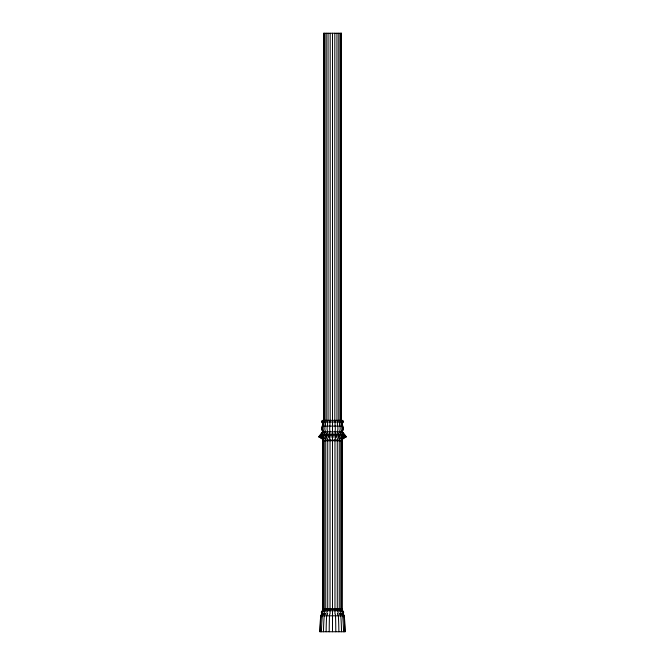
<?xml version="1.0" encoding="UTF-8"?>
<svg xmlns="http://www.w3.org/2000/svg" width="665" height="665" viewBox="0 0 665 665"><rect width="100%" height="100%" fill="white"/><g stroke="black" fill="none" stroke-linecap="round" stroke-linejoin="round"><path stroke-width="1" d="M322.691 613.928A2.062 2.062 0 0 0 321.02 615.058L320.688 616.879A156.915 156.915 0 0 0 319.765 631.75L345.235 631.75A156.915 156.915 0 0 0 344.312 616.879L343.98 615.058A2.062 2.062 0 0 0 342.309 613.928M320.139 435.043L344.611 434.752L346.507 436.922L318.493 436.922L320.139 435.043L344.869 435.01M322.966 438.917L322.966 609.547L322.833 609.09L342.309 609.273L341.785 609.473L342.034 438.917M342.292 609.331L322.691 609.273M328.876 436.922L329.532 434.029A2.993 0.773 -90 0 1 330.031 431.826A5.021 1.297 -90 0 1 329.699 428.484L329.707 427.878A5.021 1.297 -90 0 1 329.848 426.14L329.973 423.946A3.159 0.815 -90 0 0 329.882 422.89L330.031 420.363M342.051 420.363A1.272 1.272 0 0 1 343.323 421.635L342.625 422.89A3.159 3.159 0 0 0 342.267 423.946L342.741 426.14A5.021 5.021 0 0 1 343.29 427.878L343.323 428.484A5.021 5.021 0 0 1 342.051 431.826A2.993 2.993 0 0 1 343.98 434.029A0.981 0.981 0 0 0 344.611 434.752M325.493 436.922L326.44 434.752A0.981 0.49 -90 0 0 326.764 434.029A2.993 1.496 -90 0 1 327.729 431.826A5.021 2.51 -90 0 1 327.089 428.484L327.105 427.878A5.021 2.51 -90 0 1 327.38 426.14L327.621 423.946A3.159 1.579 -90 0 0 327.438 422.89L327.089 421.635A1.272 0.64 -90 0 1 327.729 420.363M320.389 434.752A0.981 0.981 0 0 0 321.02 434.029A2.993 2.993 0 0 1 322.949 431.826A5.021 5.021 0 0 1 321.677 428.484L321.71 427.878A5.021 5.021 0 0 1 322.259 426.14L322.733 423.946A3.159 3.159 0 0 0 322.375 422.89L321.677 421.635A1.272 1.272 0 0 1 322.949 420.363M322.591 436.922L323.938 434.752A0.981 0.69 -90 0 0 324.387 434.029A2.993 2.111 -90 0 1 325.75 431.826A5.021 3.549 -90 0 1 324.844 428.484L324.869 427.878A5.021 3.549 -90 0 1 325.26 426.14L325.592 423.946A3.159 2.236 -90 0 0 325.343 422.89L324.844 421.635A1.272 0.898 -90 0 1 325.75 420.363M320.372 436.922L322.01 434.752A0.981 0.848 -90 0 0 322.558 434.029A2.993 2.594 -90 0 1 324.229 431.826A5.021 4.347 -90 0 1 323.124 428.484L323.157 427.878A5.021 4.347 -90 0 1 323.631 426.14L324.046 423.946A3.159 2.735 -90 0 0 323.73 422.89L323.124 421.635A1.272 1.106 -90 0 1 324.229 420.363M318.967 436.922L320.796 434.752A0.981 0.948 -90 0 0 321.411 434.029A2.993 2.884 -90 0 1 323.273 431.826A5.021 4.854 -90 0 1 322.043 428.484L322.084 427.878A5.021 4.854 -90 0 1 322.608 426.14L323.065 423.946A3.159 3.051 -90 0 0 322.725 422.89L322.043 421.635A1.272 1.23 -90 0 1 323.273 420.363M342.226 609.431L322.733 609.389M322.866 440.114L322.949 440.737L342.051 440.737L342.209 440.147M325.634 438.85L325.75 440.105L339.25 440.105L339.366 438.85M322.783 438.85L322.309 439.465L322.783 440.08M342.217 440.08L342.691 439.465L342.217 438.85M342.217 610.719C342.924 609.19 342.325 609.689 341.727 610.736L323.273 610.736C322.675 609.68 322.076 609.182 322.783 610.719M325.75 440.105L325.75 609.082L325.293 610.104L325.75 610.736A1.588 1.122 -90 0 0 324.62 612.332A1.588 1.122 -90 0 0 325.75 613.92M342.051 609.082L342.051 440.737M321.677 421.992L343.323 421.992M322.284 426.099L342.716 426.099M322.949 431.826L342.051 431.826M321.02 434.029L343.98 434.029M322.708 609.215L342.292 609.215M320.813 615.807L344.187 615.807M322.891 609.074L322.949 440.737M339.25 440.105L339.25 609.082L339.707 610.104L339.25 610.736A1.588 1.122 -90 0 1 340.38 612.332A1.588 1.122 -90 0 1 339.25 613.92M334.969 420.363L335.118 422.89A3.159 0.815 -90 0 0 335.027 423.946L335.152 426.14A5.021 1.297 -90 0 1 335.293 427.878L335.301 428.484A5.021 1.297 -90 0 1 334.969 431.826A2.993 0.773 -90 0 1 335.468 434.029L336.124 436.922M346.033 436.922L344.262 434.76A0.981 0.948 -90 0 1 343.589 434.029A2.993 2.884 -90 0 0 341.727 431.826A5.021 4.854 -90 0 0 342.957 428.484L342.916 427.878A5.021 4.854 -90 0 0 342.392 426.14L341.935 423.946A3.159 3.051 -90 0 1 342.276 422.89L342.957 421.635A1.272 1.23 -90 0 0 341.727 420.363M344.628 436.922L342.99 434.752A0.981 0.848 -90 0 1 342.442 434.029A2.993 2.594 -90 0 0 340.771 431.826A5.021 4.347 -90 0 0 341.877 428.484L341.843 427.878A5.021 4.347 -90 0 0 341.369 426.14L340.954 423.946A3.159 2.735 -90 0 1 341.27 422.89L341.877 421.635A1.272 1.106 -90 0 0 340.771 420.363M342.409 436.922L341.062 434.752A0.981 0.69 -90 0 1 340.613 434.029A2.993 2.111 -90 0 0 339.25 431.826A5.021 3.549 -90 0 0 340.156 428.484L340.131 427.878A5.021 3.549 -90 0 0 339.74 426.14L339.408 423.946A3.159 2.236 -90 0 1 339.657 422.89L340.156 421.635A1.272 0.898 -90 0 0 339.25 420.363M339.507 436.922L338.56 434.752A0.981 0.49 -90 0 1 338.236 434.029A2.993 1.496 -90 0 0 337.271 431.826A5.021 2.51 -90 0 0 337.911 428.484L337.895 427.878A5.021 2.51 -90 0 0 337.621 426.14L337.379 423.946A3.159 1.579 -90 0 1 337.562 422.89L337.911 421.635A1.272 0.64 -90 0 0 337.271 420.363M341.112 33.25L341.112 420.363M340.222 33.25L340.222 420.363M338.801 33.25L338.801 420.363M336.956 33.25L336.956 420.363M334.811 33.25L334.811 420.363M332.5 33.25L332.5 631.75M330.189 33.25L330.189 420.363M328.045 33.25L328.045 420.363M326.199 33.25L326.199 420.363M324.778 33.25L324.778 420.363M323.888 33.25L323.888 420.363M329.208 631.75A156.915 40.615 90 0 1 329.441 616.879L329.532 615.058A2.062 0.532 -90 0 1 330.031 613.92L330.031 438.825A3.641 0.939 -90 0 1 329.208 436.922M326.133 631.75A156.915 78.462 -90 0 1 326.59 616.879L326.764 615.058A2.062 1.031 -90 0 1 327.596 613.928M327.521 613.87A1.588 0.798 -90 0 1 326.939 612.124A1.588 0.798 -90 0 1 327.729 610.736L327.729 438.825A3.641 1.82 -90 0 1 326.133 436.922M323.498 631.75A156.915 110.955 90 0 1 324.146 616.879L324.387 615.058A2.062 1.463 -90 0 1 325.559 613.928M325.75 438.825A3.641 2.569 -90 0 1 323.498 436.922M321.469 631.75A156.915 135.893 90 0 1 322.267 616.879L322.558 615.058A2.062 1.787 -90 0 1 324.005 613.928M324.229 613.92A1.588 1.38 -90 0 1 322.849 612.332A1.588 1.38 -90 0 1 324.229 610.736L323.68 610.104L324.229 609.082L324.229 440.737L323.68 439.465L324.229 438.825A3.641 3.15 -90 0 1 321.469 436.922M320.197 631.75A156.915 151.57 -90 0 1 321.087 616.879L321.411 615.058A2.062 1.995 -90 0 1 323.024 613.928M323.273 613.92A1.588 1.538 -90 0 1 321.735 612.332A1.588 1.538 -90 0 1 323.273 610.736M320.197 436.922A3.641 3.516 -90 0 0 322.966 438.817A3.641 3.641 0 0 1 319.765 436.922M322.949 613.92A1.588 1.588 0 0 1 321.361 612.332A1.588 1.588 0 0 1 322.949 610.736M344.803 631.75A156.915 151.57 -90 0 0 343.913 616.879L343.589 615.058A2.062 1.995 -90 0 0 341.976 613.928M341.727 610.736A1.588 1.538 -90 0 1 343.265 612.332A1.588 1.538 -90 0 1 341.727 613.92M344.803 436.922A3.641 3.516 -90 0 1 342.034 438.817A3.641 3.641 0 0 0 345.235 436.922M342.051 610.736A1.588 1.588 0 0 1 343.639 612.332A1.588 1.588 0 0 1 342.051 613.92M343.531 631.75A156.915 135.893 -90 0 0 342.733 616.879L342.442 615.058A2.062 1.787 -90 0 0 340.995 613.928M340.771 613.92A1.588 1.38 -90 0 0 342.151 612.332A1.588 1.38 -90 0 0 340.771 610.736L341.32 610.104L340.821 609.473L340.771 440.737L341.32 439.465L340.771 438.825A3.641 3.15 -90 0 0 343.531 436.922M341.502 631.75A156.915 110.955 -90 0 0 340.854 616.879L340.613 615.058A2.062 1.463 -90 0 0 339.441 613.928M341.502 436.922A3.641 2.569 -90 0 1 339.25 438.825M338.867 631.75A156.915 78.462 90 0 0 338.41 616.879L338.236 615.058A2.062 1.031 -90 0 0 337.404 613.928M337.479 613.87A1.588 0.798 -90 0 0 338.061 612.124A1.588 0.798 -90 0 0 337.271 610.736L337.271 438.825A3.641 1.82 -90 0 0 338.867 436.922M335.792 631.75A156.915 40.615 90 0 0 335.559 616.879L335.468 615.058A2.062 0.532 -90 0 0 334.969 613.92L334.969 438.825A3.641 0.939 -90 0 0 335.792 436.922M341.411 33.25L323.589 33.25L323.589 420.363L341.411 420.363L341.411 33.25"/></g></svg>
